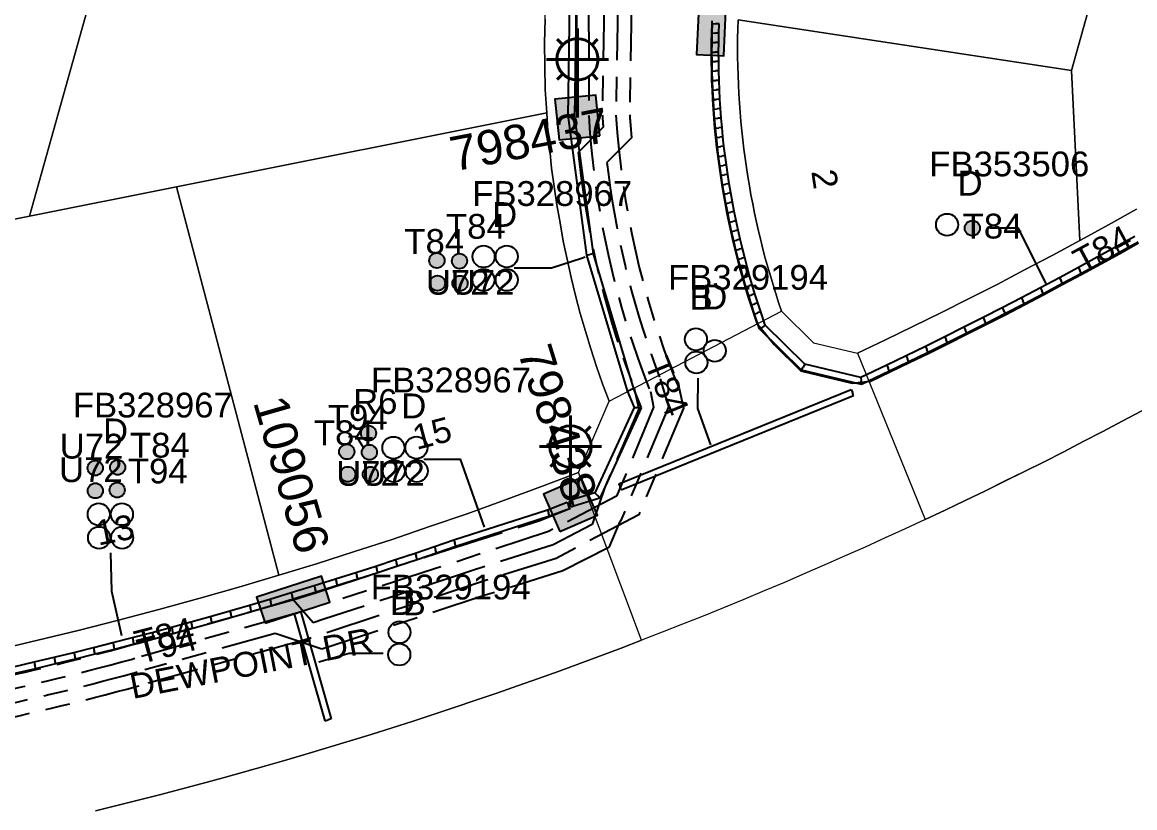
# Model space of a CAD drawing. Header units: metres. Extents: x 289087 to 291245, y 6227587 to 6229773.
# Drawn here: x 290824.4 to 290905.1, y 6228295.6 to 6228352.6 of the extents above; entities that cross this region are included whole.
import ezdxf
from ezdxf.enums import TextEntityAlignment as Align

# ---------------------------------------------------------------- set-up
doc = ezdxf.new("R2010")
doc.units = ezdxf.units.M
doc.linetypes.add('Cable Exist UG', pattern=[8.2, 4, -1.2, 1.8, -1.2])
for name, color, linetype in [('_User Ducts Config', 7, 'Continuous'), ('Duct_SP_EXT', 7, 'Continuous'), ('Equip_SP_SL_EXT', 7, 'Continuous'), ('Mains_HV_EXT', 7, 'Continuous'), ('Mains_LV_EXT', 7, 'Continuous'), ('Mains_LV_SL_EXT', 7, 'Continuous'), ('SupportsUG_SP_LV_EXT', 7, 'Continuous'), ('SupportsUG_SP_LV_SL_EXT', 7, 'Continuous')]:
    doc.layers.add(name, color=color, linetype=linetype)
doc.layers.add('Cadastre Land Parcels_SP_EXT', color=9, linetype='Continuous', lineweight=5)
doc.layers.add('Cadastre Roads_SP_EXT', color=9, linetype='Continuous', lineweight=5)
doc.styles.add('COLUMN_LABEL', font='arial.ttf')
doc.styles.add('iecARIAL', font='arial.ttf', dxfattribs={"height": 2})
doc.styles.add('POLE_LABEL', font='arial.ttf')
doc.styles.get("Standard").update_dxf_attribs({"font": 'arial.ttf'})

# ---------------------------------------------------------------- blocks, each defined once
blk = doc.blocks.new('COLUMN_EXT')
blk.add_hatch(color=256).paths.add_polyline_path([(-1.485, 1.485), (-1.485, -1.485), (1.485, -1.485), (1.485, 1.485)])
blk.add_lwpolyline([(-1.485, -1.485), (1.485, -1.485), (1.485, 1.485), (-1.485, 1.485)], close=True)
for tag, height, style, flags, p in [('ASSET_NUM', 2.5, 'COLUMN_LABEL', 8, (2, 2)), ('STRUCTURE_PLANT_NUMBER', 0.2, 'POLE_LABEL', 9, (1.813, 0.031)), ('STREET_CODE', 0.2, 'COLUMN_LABEL', 9, (1.813, -0.2))]:
    blk.add_attdef(tag, text='', height=height, dxfattribs=dict(style=style, flags=flags)).set_placement(p, align=Align.MIDDLE_LEFT)
at = {"flags": 9}
for tag, p in [('OWNED_BY', (1.813, -0.6)), ('STATE', (1.813, -0.8)), ('COLUMN_TYPE', (1.813, -0.4)), ('STREETNAME', (1.813, -1.6)), ('USAGE', (1.813, -1)), ('LEGEND', (1.813, -1.2)), ('LOCATION', (1.813, -1.4)), ('SUBURB', (1.813, -1.8)), ('NOTES', (1.813, -2))]:
    blk.add_attdef(tag, text='', height=0.2, dxfattribs=at).set_placement(p, align=Align.MIDDLE_LEFT)
at = {"flags": 1}
blk.add_attdef('Z', (1.813, -2.351), '', height=0.2, dxfattribs=at)
blk = doc.blocks.new('PILLAR_EXT')
blk.add_hatch(color=256).paths.add_polyline_path([(-2.475, 0.99), (-2.475, -0.99), (2.475, -0.99), (2.475, 0.99)])
blk.add_lwpolyline([(-2.475, -0.99), (2.475, -0.99), (2.475, 0.99), (-2.475, 0.99)], close=True)
at = {"style": 'iecARIAL', "flags": 8}
blk.add_attdef('ASSET_NUM', (1.5, 3.5), '', height=2.5, dxfattribs=at)
for tag, p, flags in [('OWNED_BY', (0, -0.2), 9), ('STATE', (0, -0.4), 9), ('SUPPORT_TYPE', (0, -0.6), 9), ('USAGE', (0, -0.8), 9), ('LEGEND', (0, -1), 9), ('STREETNAME', (0, -1.8), 9), ('LOCATION', (0, -1.2), 9), ('NOTES', (0, -1.4), 9), ('PARENT', (0, -1.6), 9), ('SUBURB', (0, -2), 1)]:
    blk.add_attdef(tag, p, '', height=0.2, dxfattribs=dict(flags=flags))
blk = doc.blocks.new('DUCT_EXT')
blk.add_circle((0, 0.8), 0.8)
at = {"flags": 1}
blk.add_attdef('Z', (0, 0), '', height=0.2, dxfattribs=at)
at = {"flags": 9}
for tag, p in [('DUCT_CODE', (0, 0)), ('XSECT_TYPE', (0, -0.2)), ('STATE', (0, -0.6)), ('FB_REFERENCE', (0, -0.4)), ('NOTES', (0, -0.8))]:
    blk.add_attdef(tag, text='', height=0.2, dxfattribs=at).set_placement(p, align=Align.MIDDLE_LEFT)
blk = doc.blocks.new('SL_LANTERN_EXT')
at = {"lineweight": 40}
for p, q in [((0, 1.968), (0, 6.468)), ((-1.459, 5.676), (-1.061, 5.278)), ((1.458, 5.676), (1.06, 5.278)), ((-2.25, 4.218), (2.25, 4.218)), ((-1.459, 2.759), (-1.061, 3.157)), ((0, 0), (0, 2.721)), ((1.458, 2.759), (1.06, 3.157))]:
    blk.add_line(p, q, dxfattribs=at)
blk.add_circle((0, 4.218), 1.5, dxfattribs=at)
at = {"style": 'iecARIAL', "flags": 9}
blk.add_attdef('ASSET_NUM', (1.5, 1.5), '', height=2.5, dxfattribs=at)
for tag, p, height, flags in [('CONSTRUCTED_VOLTAGE', (0.981, -0.653), 0.2, 9), ('CONTROL_TYPE', (0.981, -0.853), 0.2, 9), ('LNUMBER', (2.181, -3.253), 2.5, 8), ('OPERATING_VOLTAGE', (0.981, -1.653), 0.2, 9), ('LANTERN_PURPOSE', (0.981, -1.053), 0.2, 9), ('LANTERN_TYPE', (0.981, -1.253), 0.2, 9), ('NO_PHASES', (0.981, -1.453), 0.2, 9), ('ORIENTATION', (0.981, -1.853), 0.2, 9), ('OWNED_BY', (0.981, -2.053), 0.2, 9), ('STATE', (0.981, -2.253), 0.2, 9), ('USAGE', (0.981, -2.453), 0.2, 9), ('CEXIST', (0.981, -2.653), 0.2, 9), ('CNEW', (0.981, -2.853), 0.2, 9), ('CNUMBER', (0.981, -3.053), 0.2, 9), ('CREMOVE', (0.981, -3.253), 0.2, 9), ('CREPLACE', (0.981, -3.453), 0.2, 9), ('LKINGHEIGHT', (0.981, -3.653), 0.2, 9), ('LBRACKET', (0.981, -3.853), 0.2, 9), ('LBRACKETVOCAB', (0.981, -4.053), 0.2, 9), ('LCATEGORY', (0.981, -4.253), 0.2, 9), ('LCHARGE1', (0.981, -4.453), 0.2, 9), ('LCHARGE1PERCENT', (0.981, -4.653), 0.2, 9), ('LCHARGE2', (0.981, -4.853), 0.2, 9), ('LCHARGE2PERCENT', (0.981, -5.053), 0.2, 9), ('LCHARGE3', (0.981, -5.253), 0.2, 9), ('LCHARGE3PERCENT', (0.981, -5.453), 0.2, 9), ('LEXIST', (0.981, -5.653), 0.2, 9), ('LLAMP', (0.981, -5.853), 0.2, 9), ('LLAMPVOCAB', (0.981, -6.053), 0.2, 9), ('LMAST', (0.981, -6.253), 0.2, 9), ('LMASTVOCAB', (0.981, -6.453), 0.2, 9), ('LNEW', (0.981, -6.653), 0.2, 9), ('LANTNUMBER', (0.981, -6.853), 0.2, 9), ('LOUTREACH', (0.981, -7.253), 0.2, 9), ('LOUTREACHVOCAB', (0.981, -7.453), 0.2, 9), ('LRATECODE', (0.981, -7.653), 0.2, 9), ('LREMOVE', (0.981, -7.853), 0.2, 9), ('LREPLACE', (0.981, -8.053), 0.2, 9), ('LTYPE', (0.981, -8.253), 0.2, 9), ('LTYPEVOCAB', (0.981, -8.453), 0.2, 9), ('LEGEND', (0.981, -8.653), 0.2, 9), ('LOCATION', (0.981, -8.853), 0.2, 9), ('NOTES', (0.981, -9.053), 0.2, 9), ('STREETNAME', (0.981, -9.253), 0.2, 9), ('SUBURB', (0.981, -9.453), 0.2, 1)]:
    blk.add_attdef(tag, p, '', height=height, dxfattribs=dict(flags=flags))
blk = doc.blocks.new('CABLE_LARGE_EXT')
h = blk.add_hatch(color=256)
edge = h.paths.add_edge_path()
edge.add_arc((0, 0.55), 0.55, 0, 360)
blk.add_circle((0, 0.55), 0.55)
at = {"flags": 1}
blk.add_attdef('Z', (0, 0), '', height=0.2, dxfattribs=at)
at = {"flags": 9}
for tag, p in [('COND_CODE', (0, 0)), ('XSECT_SIZE', (0, -0.6)), ('STATE', (0, -0.4)), ('FB_REFERENCE', (0, -0.2)), ('NOTES', (0, -0.8))]:
    blk.add_attdef(tag, text='', height=0.2, dxfattribs=at).set_placement(p, align=Align.MIDDLE_LEFT)

msp = doc.modelspace()

# ---------------------------------------------------------------- linework, layer by layer
at = {"layer": '_User Ducts Config'}
for points in [[(290894.562, 6228337.661), (290896.596, 6228337.661), (290898.628, 6228333.63)], [(290860.067, 6228334.757), (290862.784, 6228334.758), (290864.961, 6228335.47), (290865.23, 6228335.556)], [(290873.382, 6228326.765), (290873.36, 6228324.553), (290874.3, 6228321.925)], [(290848.059, 6228322.527), (290848.626, 6228322.528), (290849.151, 6228321.713)], [(290853.51, 6228320.881), (290856.15, 6228320.882), (290857.889, 6228315.948)], [(290830.8, 6228314.087), (290830.857, 6228311.295), (290831.58, 6228308.078)], [(290850.56, 6228306.778), (290848.111, 6228306.775), (290845.91, 6228306.162)]]:
    msp.add_lwpolyline(points, dxfattribs=at)
at = {"layer": 'Cadastre Land Parcels_SP_EXT', "linetype": 'Continuous'}
for points in [[(290835.567, 6228340.65), (290862.432, 6228346.019), (290862.317, 6228347.709), (290862.292, 6228349.408), (290862.259, 6228351.108), (290862.309, 6228352.807), (290862.358, 6228354.507), (290862.49, 6228356.197), (290862.613, 6228357.897), (290862.828, 6228359.577), (290833.151, 6228367.905), (290829.639, 6228355.388), (290824.913, 6228338.521), (290835.567, 6228340.65)], [(290811.844, 6228335.912), (290824.913, 6228338.521), (290829.639, 6228355.388), (290800.753, 6228363.486), (290795.352, 6228344.23), (290794.932, 6228342.74), (290794.569, 6228341.23), (290794.198, 6228339.73), (290793.877, 6228338.211), (290793.563, 6228336.701), (290793.291, 6228335.171), (290793.027, 6228333.651), (290792.804, 6228332.113), (290811.844, 6228335.912)], [(290887.013, 6228329.533), (290889.042, 6228330.523), (290891.07, 6228331.522), (290893.082, 6228332.542), (290895.103, 6228333.562), (290897.097, 6228334.612), (290899.102, 6228335.662), (290901.089, 6228336.751), (290900.486, 6228349.079), (290876.31, 6228352.768), (290876.29, 6228352.097), (290876.278, 6228351.424), (290876.273, 6228350.753), (290876.276, 6228350.081), (290876.287, 6228349.409), (290876.306, 6228348.737), (290876.331, 6228348.066), (290876.365, 6228347.394), (290876.408, 6228346.724), (290876.457, 6228346.055), (290876.514, 6228345.385), (290876.579, 6228344.716), (290876.651, 6228344.048), (290876.731, 6228343.381), (290876.819, 6228342.715), (290876.914, 6228342.049), (290877.018, 6228341.386), (290877.128, 6228340.723), (290877.246, 6228340.061), (290877.372, 6228339.402), (290877.506, 6228338.743), (290877.647, 6228338.087), (290877.796, 6228337.431), (290877.952, 6228336.777), (290878.115, 6228336.126), (290878.286, 6228335.476), (290878.465, 6228334.828), (290878.651, 6228334.183), (290878.844, 6228333.54), (290879.045, 6228332.898), (290879.253, 6228332.259), (290879.468, 6228331.623), (290881.785, 6228329.323), (290884.968, 6228328.572), (290887.013, 6228329.533)], [(290845.742, 6228313.296), (290848.48, 6228314.176), (290851.218, 6228315.055), (290853.939, 6228315.995), (290856.652, 6228316.926), (290859.356, 6228317.905), (290862.061, 6228318.895), (290864.741, 6228319.925), (290866.951, 6228325.094), (290866.472, 6228326.343), (290866.052, 6228327.613), (290865.623, 6228328.893), (290865.244, 6228330.172), (290864.865, 6228331.462), (290864.527, 6228332.772), (290864.197, 6228334.071), (290863.909, 6228335.392), (290863.628, 6228336.702), (290863.397, 6228338.03), (290863.158, 6228339.351), (290862.977, 6228340.68), (290862.787, 6228342.01), (290862.655, 6228343.35), (290862.515, 6228344.679), (290862.432, 6228346.019), (290835.567, 6228340.65), (290842.997, 6228312.466), (290845.742, 6228313.296)], [(290822.572, 6228307.048), (290825.508, 6228307.747), (290828.443, 6228308.447), (290831.37, 6228309.207), (290834.289, 6228309.966), (290837.2, 6228310.777), (290840.102, 6228311.596), (290842.997, 6228312.466), (290835.567, 6228340.65), (290824.913, 6228338.521), (290811.844, 6228335.912), (290819.62, 6228306.407), (290822.572, 6228307.048)]]:
    msp.add_lwpolyline(points, close=True, dxfattribs=at)
for points in [[(290876.31, 6228352.768), (290900.486, 6228349.079), (290904.725, 6228364.226)], [(290906.943, 6228363.886), (290904.725, 6228364.226), (290900.486, 6228349.079), (290901.089, 6228336.751), (290901.097, 6228336.751), (290901.105, 6228336.761), (290901.114, 6228336.762), (290901.122, 6228336.771), (290901.13, 6228336.771), (290901.138, 6228336.771), (290903.183, 6228337.891), (290905.203, 6228339.031)], [(290905.591, 6228324.392), (290904.183, 6228323.64), (290902.769, 6228322.894), (290901.352, 6228322.157), (290899.932, 6228321.425), (290898.508, 6228320.701), (290897.08, 6228319.984), (290895.648, 6228319.274), (290894.213, 6228318.572), (290892.775, 6228317.876), (290891.333, 6228317.188), (290889.888, 6228316.507), (290888.439, 6228315.834), (290886.987, 6228315.167), (290885.531, 6228314.508), (290884.072, 6228313.856), (290882.611, 6228313.211), (290881.145, 6228312.574), (290879.678, 6228311.943), (290878.206, 6228311.321), (290876.731, 6228310.706), (290875.254, 6228310.098), (290873.773, 6228309.498), (290872.29, 6228308.905), (290870.803, 6228308.319), (290869.314, 6228307.741), (290867.821, 6228307.169), (290866.326, 6228306.606), (290864.828, 6228306.051), (290863.328, 6228305.502), (290861.824, 6228304.962), (290860.318, 6228304.429), (290858.809, 6228303.903), (290857.298, 6228303.385), (290855.784, 6228302.874), (290854.267, 6228302.371), (290852.748, 6228301.876), (290851.227, 6228301.388), (290849.703, 6228300.908), (290848.177, 6228300.436), (290846.648, 6228299.97), (290845.118, 6228299.513), (290843.584, 6228299.064), (290842.049, 6228298.622), (290840.511, 6228298.188), (290838.971, 6228297.761), (290837.43, 6228297.342), (290835.886, 6228296.931), (290834.339, 6228296.528), (290832.792, 6228296.132), (290831.242, 6228295.744), (290829.69, 6228295.364)]]:
    msp.add_lwpolyline(points, dxfattribs=at)
at = {"layer": 'Cadastre Roads_SP_EXT', "linetype": 'Continuous'}
for points in [[(290862.309, 6228352.807), (290862.259, 6228351.108), (290862.292, 6228349.408), (290862.317, 6228347.709), (290862.432, 6228346.019), (290862.515, 6228344.679), (290862.655, 6228343.35), (290862.787, 6228342.01), (290862.977, 6228340.68), (290863.158, 6228339.351), (290863.397, 6228338.03), (290863.628, 6228336.702), (290863.909, 6228335.392), (290864.197, 6228334.071), (290864.527, 6228332.772), (290864.865, 6228331.462), (290865.244, 6228330.172), (290865.623, 6228328.893), (290866.052, 6228327.613), (290866.472, 6228326.343), (290866.951, 6228325.094), (290879.468, 6228331.623), (290879.468, 6228331.623), (290879.253, 6228332.259), (290879.045, 6228332.898), (290878.844, 6228333.54), (290878.651, 6228334.183), (290878.465, 6228334.828), (290878.286, 6228335.476), (290878.115, 6228336.126), (290877.952, 6228336.777), (290877.796, 6228337.431), (290877.647, 6228338.087), (290877.506, 6228338.743), (290877.372, 6228339.402), (290877.246, 6228340.061), (290877.128, 6228340.723), (290877.018, 6228341.386), (290876.914, 6228342.049), (290876.819, 6228342.715), (290876.731, 6228343.381), (290876.651, 6228344.048), (290876.579, 6228344.716), (290876.514, 6228345.385), (290876.457, 6228346.055), (290876.408, 6228346.724), (290876.365, 6228347.394), (290876.331, 6228348.066), (290876.306, 6228348.737), (290876.287, 6228349.409), (290876.276, 6228350.081), (290876.273, 6228350.753), (290876.278, 6228351.424), (290876.29, 6228352.097), (290876.31, 6228352.768)], [(290905.203, 6228339.031), (290903.183, 6228337.891), (290901.138, 6228336.771), (290901.13, 6228336.771), (290901.122, 6228336.771), (290901.114, 6228336.762), (290901.105, 6228336.761), (290901.097, 6228336.751), (290901.089, 6228336.751), (290899.102, 6228335.662), (290897.098, 6228334.612), (290895.103, 6228333.562), (290893.082, 6228332.542), (290891.07, 6228331.522), (290889.041, 6228330.523), (290887.013, 6228329.533), (290884.968, 6228328.572), (290889.888, 6228316.507), (290891.333, 6228317.188), (290892.775, 6228317.876), (290894.213, 6228318.572), (290895.649, 6228319.274), (290897.08, 6228319.984), (290898.508, 6228320.701), (290899.932, 6228321.425), (290901.352, 6228322.157), (290902.769, 6228322.894), (290904.183, 6228323.64), (290905.591, 6228324.392)], [(290829.69, 6228295.364), (290831.242, 6228295.744), (290832.792, 6228296.132), (290834.339, 6228296.528), (290835.886, 6228296.931), (290837.43, 6228297.342), (290838.971, 6228297.761), (290840.511, 6228298.188), (290842.049, 6228298.622), (290843.584, 6228299.064), (290845.118, 6228299.513), (290846.648, 6228299.97), (290848.177, 6228300.436), (290849.703, 6228300.908), (290851.227, 6228301.387), (290852.748, 6228301.876), (290854.267, 6228302.371), (290855.784, 6228302.874), (290857.298, 6228303.385), (290858.809, 6228303.903), (290860.318, 6228304.429), (290861.824, 6228304.962), (290863.328, 6228305.502), (290864.828, 6228306.051), (290866.326, 6228306.606), (290867.821, 6228307.169), (290869.314, 6228307.741), (290864.741, 6228319.925), (290862.061, 6228318.895), (290859.357, 6228317.905), (290856.652, 6228316.926), (290853.939, 6228315.995), (290851.218, 6228315.055), (290848.48, 6228314.176), (290845.742, 6228313.296), (290842.997, 6228312.466), (290840.102, 6228311.596), (290837.2, 6228310.777), (290834.289, 6228309.966), (290831.37, 6228309.207), (290828.443, 6228308.447), (290825.508, 6228307.747), (290822.572, 6228307.048)]]:
    msp.add_lwpolyline(points, dxfattribs=at)
at = {"layer": 'Duct_SP_EXT'}
for p, q in [((290864.076, 6228354.046), (290863.956, 6228345.734)), ((290864.555, 6228354.027), (290864.436, 6228345.727)), ((290874.436, 6228351.812), (290874.455, 6228352.491)), ((290874.455, 6228352.491), (290874.695, 6228352.484)), ((290874.935, 6228352.477), (290874.695, 6228352.484)), ((290874.916, 6228351.801), (290874.935, 6228352.477)), ((290874.423, 6228351.122), (290874.436, 6228351.812)), ((290874.436, 6228351.812), (290874.676, 6228351.807)), ((290874.916, 6228351.801), (290874.676, 6228351.807)), ((290874.903, 6228351.116), (290874.916, 6228351.801)), ((290874.418, 6228350.429), (290874.423, 6228351.122)), ((290874.423, 6228349.739), (290874.418, 6228350.429)), ((290874.418, 6228350.429), (290874.658, 6228350.429)), ((290874.423, 6228351.122), (290874.663, 6228351.119)), ((290874.898, 6228350.429), (290874.658, 6228350.429)), ((290874.903, 6228351.116), (290874.663, 6228351.119)), ((290874.898, 6228350.429), (290874.903, 6228351.116)), ((290874.903, 6228349.745), (290874.898, 6228350.429)), ((290874.423, 6228349.739), (290874.663, 6228349.742)), ((290874.434, 6228349.05), (290874.423, 6228349.739)), ((290874.903, 6228349.745), (290874.663, 6228349.742)), ((290874.914, 6228349.06), (290874.903, 6228349.745)), ((290874.434, 6228349.05), (290874.674, 6228349.055)), ((290874.453, 6228348.358), (290874.434, 6228349.05)), ((290874.914, 6228349.06), (290874.674, 6228349.055)), ((290874.933, 6228348.374), (290874.914, 6228349.06)), ((290874.453, 6228348.358), (290874.693, 6228348.366)), ((290874.481, 6228347.667), (290874.453, 6228348.358)), ((290874.933, 6228348.374), (290874.693, 6228348.366)), ((290874.96, 6228347.689), (290874.933, 6228348.374)), ((290874.481, 6228347.667), (290874.72, 6228347.678)), ((290874.516, 6228346.977), (290874.481, 6228347.667)), ((290874.96, 6228347.689), (290874.72, 6228347.678)), ((290874.996, 6228347.004), (290874.96, 6228347.689)), ((290874.516, 6228346.977), (290874.756, 6228346.99)), ((290874.56, 6228346.288), (290874.516, 6228346.977)), ((290874.996, 6228347.004), (290874.756, 6228346.99)), ((290875.039, 6228346.321), (290874.996, 6228347.004)), ((290863.956, 6228345.85), (290864.194, 6228345.882)), ((290863.956, 6228345.85), (290865.328, 6228335.679)), ((290863.956, 6228345.734), (290864.196, 6228345.731)), ((290864.432, 6228345.914), (290864.194, 6228345.882)), ((290864.436, 6228345.727), (290864.196, 6228345.731)), ((290864.432, 6228345.914), (290865.799, 6228335.78)), ((290874.56, 6228346.288), (290874.799, 6228346.304)), ((290874.611, 6228345.6), (290874.56, 6228346.288)), ((290874.611, 6228345.6), (290874.85, 6228345.619)), ((290874.67, 6228344.911), (290874.611, 6228345.6)), ((290875.039, 6228346.321), (290874.799, 6228346.304)), ((290875.09, 6228345.638), (290874.85, 6228345.619)), ((290875.09, 6228345.638), (290875.039, 6228346.321)), ((290875.148, 6228344.955), (290875.09, 6228345.638)), ((290874.67, 6228344.911), (290874.909, 6228344.933)), ((290874.737, 6228344.222), (290874.67, 6228344.911)), ((290875.148, 6228344.955), (290874.909, 6228344.933)), ((290875.215, 6228344.272), (290875.148, 6228344.955)), ((290874.737, 6228344.222), (290874.976, 6228344.247)), ((290874.813, 6228343.536), (290874.737, 6228344.222)), ((290875.215, 6228344.272), (290874.976, 6228344.247)), ((290875.289, 6228343.59), (290875.215, 6228344.272)), ((290874.813, 6228343.536), (290875.051, 6228343.563)), ((290874.895, 6228342.849), (290874.813, 6228343.536)), ((290875.289, 6228343.59), (290875.051, 6228343.563)), ((290875.372, 6228342.91), (290875.289, 6228343.59)), ((290874.895, 6228342.849), (290875.133, 6228342.879)), ((290874.987, 6228342.165), (290874.895, 6228342.849)), ((290875.372, 6228342.91), (290875.133, 6228342.879)), ((290875.462, 6228342.231), (290875.372, 6228342.91)), ((290874.987, 6228342.165), (290875.224, 6228342.198)), ((290875.085, 6228341.482), (290874.987, 6228342.165)), ((290875.462, 6228342.231), (290875.224, 6228342.198)), ((290875.559, 6228341.553), (290875.322, 6228341.518)), ((290875.559, 6228341.553), (290875.462, 6228342.231)), ((290875.665, 6228340.874), (290875.559, 6228341.553)), ((290875.085, 6228341.482), (290875.322, 6228341.518)), ((290875.192, 6228340.797), (290875.085, 6228341.482)), ((290875.192, 6228340.797), (290875.429, 6228340.836)), ((290875.307, 6228340.116), (290875.192, 6228340.797)), ((290875.665, 6228340.874), (290875.429, 6228340.836)), ((290875.78, 6228340.199), (290875.665, 6228340.874)), ((290875.307, 6228340.116), (290875.543, 6228340.158)), ((290875.429, 6228339.437), (290875.307, 6228340.116)), ((290875.78, 6228340.199), (290875.543, 6228340.158)), ((290875.901, 6228339.525), (290875.78, 6228340.199)), ((290875.429, 6228339.437), (290875.665, 6228339.481)), ((290875.559, 6228338.759), (290875.429, 6228339.437)), ((290875.901, 6228339.525), (290875.665, 6228339.481)), ((290876.03, 6228338.852), (290875.901, 6228339.525)), ((290875.559, 6228338.759), (290875.795, 6228338.805)), ((290875.696, 6228338.082), (290875.559, 6228338.759)), ((290876.03, 6228338.852), (290875.795, 6228338.805)), ((290876.166, 6228338.18), (290876.03, 6228338.852)), ((290875.696, 6228338.082), (290875.931, 6228338.131)), ((290875.842, 6228337.406), (290875.696, 6228338.082)), ((290876.166, 6228338.18), (290875.931, 6228338.131)), ((290876.311, 6228337.51), (290876.077, 6228337.458)), ((290876.311, 6228337.51), (290876.166, 6228338.18)), ((290876.463, 6228336.841), (290876.311, 6228337.51)), ((290875.842, 6228337.406), (290876.077, 6228337.458)), ((290875.996, 6228336.732), (290875.842, 6228337.406)), ((290875.996, 6228336.732), (290876.23, 6228336.787)), ((290876.157, 6228336.06), (290875.996, 6228336.732)), ((290876.463, 6228336.841), (290876.23, 6228336.787)), ((290876.623, 6228336.175), (290876.463, 6228336.841)), ((290905.096, 6228337.053), (290903.733, 6228336.291)), ((290876.157, 6228336.06), (290876.39, 6228336.118)), ((290876.326, 6228335.39), (290876.157, 6228336.06)), ((290876.623, 6228336.175), (290876.39, 6228336.118)), ((290876.791, 6228335.51), (290876.623, 6228336.175)), ((290903.733, 6228336.291), (290902.366, 6228335.538)), ((290903.966, 6228335.872), (290902.597, 6228335.117)), ((290903.733, 6228336.291), (290903.849, 6228336.082)), ((290903.966, 6228335.872), (290903.849, 6228336.082)), ((290905.331, 6228336.635), (290903.966, 6228335.872)), ((290865.328, 6228335.679), (290865.563, 6228335.73)), ((290865.328, 6228335.679), (290868.267, 6228325.845)), ((290865.799, 6228335.78), (290865.563, 6228335.73)), ((290865.799, 6228335.78), (290868.727, 6228325.983)), ((290876.326, 6228335.39), (290876.558, 6228335.45)), ((290876.503, 6228334.722), (290876.326, 6228335.39)), ((290876.791, 6228335.51), (290876.558, 6228335.45)), ((290876.967, 6228334.847), (290876.791, 6228335.51)), ((290902.366, 6228335.538), (290900.996, 6228334.79)), ((290902.597, 6228335.117), (290901.224, 6228334.368)), ((290902.366, 6228335.538), (290902.482, 6228335.327)), ((290902.597, 6228335.117), (290902.482, 6228335.327)), ((290876.503, 6228334.722), (290876.735, 6228334.785)), ((290876.687, 6228334.057), (290876.503, 6228334.722)), ((290876.967, 6228334.847), (290876.735, 6228334.785)), ((290877.149, 6228334.187), (290876.967, 6228334.847)), ((290900.996, 6228334.79), (290899.621, 6228334.049)), ((290901.224, 6228334.368), (290899.848, 6228333.626)), ((290900.996, 6228334.79), (290901.11, 6228334.579)), ((290901.224, 6228334.368), (290901.11, 6228334.579)), ((290876.687, 6228334.057), (290876.918, 6228334.122)), ((290876.879, 6228333.392), (290876.687, 6228334.057)), ((290876.879, 6228333.392), (290877.109, 6228333.46)), ((290877.149, 6228334.187), (290876.918, 6228334.122)), ((290877.34, 6228333.528), (290877.109, 6228333.46)), ((290877.34, 6228333.528), (290877.149, 6228334.187)), ((290877.538, 6228332.871), (290877.34, 6228333.528)), ((290899.621, 6228334.049), (290898.243, 6228333.314)), ((290899.848, 6228333.626), (290898.468, 6228332.89)), ((290899.621, 6228334.049), (290899.735, 6228333.837)), ((290899.848, 6228333.626), (290899.735, 6228333.837)), ((290877.08, 6228332.73), (290876.879, 6228333.392)), ((290877.08, 6228332.73), (290877.309, 6228332.801)), ((290877.286, 6228332.072), (290877.08, 6228332.73)), ((290877.538, 6228332.871), (290877.309, 6228332.801)), ((290877.744, 6228332.219), (290877.538, 6228332.871)), ((290898.243, 6228333.314), (290896.861, 6228332.588)), ((290898.468, 6228332.89), (290897.084, 6228332.163)), ((290898.243, 6228333.314), (290898.356, 6228333.102)), ((290898.468, 6228332.89), (290898.356, 6228333.102)), ((290877.286, 6228332.072), (290877.515, 6228332.146)), ((290877.501, 6228331.415), (290877.286, 6228332.072)), ((290877.744, 6228332.219), (290877.515, 6228332.146)), ((290877.957, 6228331.567), (290877.744, 6228332.219)), ((290895.477, 6228331.868), (290894.087, 6228331.155)), ((290896.861, 6228332.588), (290895.477, 6228331.868)), ((290895.477, 6228331.868), (290895.587, 6228331.655)), ((290897.084, 6228332.163), (290895.697, 6228331.442)), ((290896.861, 6228332.588), (290896.973, 6228332.376)), ((290897.084, 6228332.163), (290896.973, 6228332.376)), ((290877.501, 6228331.415), (290877.729, 6228331.491)), ((290877.867, 6228330.338), (290877.501, 6228331.415)), ((290877.957, 6228331.567), (290877.729, 6228331.491)), ((290878.285, 6228330.6), (290877.957, 6228331.567)), ((290894.087, 6228331.155), (290892.695, 6228330.45)), ((290894.087, 6228331.155), (290894.196, 6228330.942)), ((290895.697, 6228331.442), (290894.305, 6228330.728)), ((290895.697, 6228331.442), (290895.587, 6228331.655)), ((290877.867, 6228330.338), (290878.076, 6228330.469)), ((290880.902, 6228327.337), (290877.867, 6228330.338)), ((290878.285, 6228330.6), (290878.076, 6228330.469)), ((290881.143, 6228327.774), (290878.285, 6228330.6)), ((290892.695, 6228330.45), (290891.299, 6228329.751)), ((290892.695, 6228330.45), (290892.803, 6228330.236)), ((290892.911, 6228330.021), (290892.803, 6228330.236)), ((290894.305, 6228330.728), (290892.911, 6228330.021)), ((290894.305, 6228330.728), (290894.196, 6228330.942)), ((290891.299, 6228329.751), (290889.899, 6228329.06)), ((290891.299, 6228329.751), (290891.406, 6228329.537)), ((290891.513, 6228329.322), (290891.406, 6228329.537)), ((290892.911, 6228330.021), (290891.513, 6228329.322)), ((290889.899, 6228329.06), (290888.496, 6228328.375)), ((290890.11, 6228328.629), (290888.705, 6228327.943)), ((290889.899, 6228329.06), (290890.004, 6228328.844)), ((290890.11, 6228328.629), (290890.004, 6228328.844)), ((290891.513, 6228329.322), (290890.11, 6228328.629)), ((290888.496, 6228328.375), (290887.089, 6228327.697)), ((290888.705, 6228327.943), (290887.296, 6228327.264)), ((290888.496, 6228328.375), (290888.601, 6228328.159)), ((290888.705, 6228327.943), (290888.601, 6228328.159)), ((290880.902, 6228327.337), (290881.022, 6228327.555)), ((290885.272, 6228326.303), (290880.902, 6228327.337)), ((290881.143, 6228327.774), (290881.022, 6228327.555)), ((290885.219, 6228326.809), (290881.143, 6228327.774)), ((290887.089, 6228327.697), (290885.219, 6228326.809)), ((290887.296, 6228327.264), (290885.272, 6228326.303)), ((290887.089, 6228327.697), (290887.193, 6228327.481)), ((290887.296, 6228327.264), (290887.193, 6228327.481)), ((290885.219, 6228326.809), (290885.246, 6228326.556)), ((290885.272, 6228326.303), (290885.246, 6228326.556)), ((290867.656, 6228319.092), (290884.512, 6228325.936)), ((290867.836, 6228318.647), (290884.693, 6228325.491)), ((290868.267, 6228325.845), (290868.497, 6228325.914)), ((290868.267, 6228325.845), (290868.271, 6228325.834)), ((290868.271, 6228325.834), (290868.497, 6228325.914)), ((290868.271, 6228325.834), (290868.765, 6228324.627)), ((290868.724, 6228325.994), (290868.497, 6228325.914)), ((290868.727, 6228325.983), (290868.497, 6228325.914)), ((290868.727, 6228325.983), (290868.724, 6228325.994)), ((290868.724, 6228325.994), (290869.288, 6228324.616)), ((290884.512, 6228325.936), (290884.602, 6228325.714)), ((290884.693, 6228325.491), (290884.602, 6228325.714)), ((290868.765, 6228324.627), (290865.931, 6228318.448)), ((290869.288, 6228324.616), (290866.278, 6228318.054)), ((290868.765, 6228324.627), (290869.027, 6228324.621)), ((290869.288, 6228324.616), (290869.027, 6228324.621)), ((290867.656, 6228319.092), (290867.746, 6228318.869)), ((290865.931, 6228318.448), (290864.259, 6228317.924)), ((290865.931, 6228318.448), (290866.105, 6228318.251)), ((290866.278, 6228318.054), (290866.105, 6228318.251)), ((290867.836, 6228318.647), (290867.746, 6228318.869)), ((290862.484, 6228317.216), (290863.917, 6228317.759)), ((290863.917, 6228317.759), (290864.002, 6228317.534)), ((290864.087, 6228317.31), (290864.002, 6228317.534)), ((290864.259, 6228317.924), (290864.057, 6228317.864)), ((290864.057, 6228317.864), (290864.126, 6228317.634)), ((290864.195, 6228317.404), (290864.126, 6228317.634)), ((290864.399, 6228317.465), (290864.195, 6228317.404)), ((290864.259, 6228317.924), (290864.329, 6228317.695)), ((290864.399, 6228317.465), (290864.329, 6228317.695)), ((290866.278, 6228318.054), (290864.399, 6228317.465)), ((290855.694, 6228315.027), (290862.484, 6228317.216)), ((290855.846, 6228314.571), (290862.643, 6228316.763)), ((290862.484, 6228317.216), (290862.563, 6228316.99)), ((290862.643, 6228316.763), (290862.563, 6228316.99)), ((290862.643, 6228316.763), (290864.087, 6228317.31)), ((290854.282, 6228314.539), (290855.694, 6228315.027)), ((290855.694, 6228315.027), (290855.77, 6228314.799)), ((290852.878, 6228314.063), (290854.282, 6228314.539)), ((290853.031, 6228313.608), (290854.438, 6228314.085)), ((290854.282, 6228314.539), (290854.36, 6228314.312)), ((290854.438, 6228314.085), (290854.36, 6228314.312)), ((290854.438, 6228314.085), (290855.846, 6228314.571)), ((290855.846, 6228314.571), (290855.77, 6228314.799)), ((290850.034, 6228313.122), (290851.466, 6228313.592)), ((290851.466, 6228313.592), (290852.878, 6228314.063)), ((290851.466, 6228313.592), (290851.541, 6228313.364)), ((290851.617, 6228313.136), (290851.541, 6228313.364)), ((290851.617, 6228313.136), (290853.031, 6228313.608)), ((290852.878, 6228314.063), (290852.954, 6228313.836)), ((290853.031, 6228313.608), (290852.954, 6228313.836)), ((290847.107, 6228312.186), (290848.589, 6228312.655)), ((290848.589, 6228312.655), (290850.034, 6228313.122)), ((290848.589, 6228312.655), (290848.662, 6228312.426)), ((290848.735, 6228312.198), (290850.182, 6228312.665)), ((290850.034, 6228313.122), (290850.108, 6228312.893)), ((290850.182, 6228312.665), (290850.108, 6228312.893)), ((290850.182, 6228312.665), (290851.617, 6228313.136)), ((290843.891, 6228311.201), (290845.556, 6228311.705)), ((290845.556, 6228311.705), (290847.107, 6228312.186)), ((290845.556, 6228311.705), (290845.626, 6228311.475)), ((290845.697, 6228311.246), (290847.251, 6228311.728)), ((290847.107, 6228312.186), (290847.179, 6228311.957)), ((290847.251, 6228311.728), (290847.179, 6228311.957)), ((290847.251, 6228311.728), (290848.735, 6228312.198)), ((290848.735, 6228312.198), (290848.662, 6228312.426)), ((290842.34, 6228310.731), (290843.89, 6228311.201)), ((290843.89, 6228311.201), (290843.96, 6228310.972)), ((290843.891, 6228311.201), (290843.96, 6228310.972)), ((290844.03, 6228310.742), (290843.96, 6228310.972)), ((290844.03, 6228310.742), (290843.96, 6228310.972)), ((290844.03, 6228310.742), (290845.697, 6228311.246)), ((290845.697, 6228311.246), (290845.626, 6228311.475)), ((290839.445, 6228309.878), (290840.877, 6228310.295)), ((290840.877, 6228310.295), (290842.34, 6228310.731)), ((290840.877, 6228310.295), (290840.945, 6228310.065)), ((290841.013, 6228309.835), (290840.945, 6228310.065)), ((290841.013, 6228309.835), (290842.478, 6228310.271)), ((290842.34, 6228310.731), (290842.409, 6228310.501)), ((290842.478, 6228310.271), (290842.409, 6228310.501)), ((290842.478, 6228310.271), (290844.03, 6228310.742)), ((290836.624, 6228309.078), (290838.03, 6228309.473)), ((290838.03, 6228309.473), (290839.445, 6228309.878)), ((290838.03, 6228309.473), (290838.095, 6228309.242)), ((290838.161, 6228309.011), (290838.095, 6228309.242)), ((290838.161, 6228309.011), (290839.578, 6228309.417)), ((290839.445, 6228309.878), (290839.511, 6228309.647)), ((290839.578, 6228309.417), (290839.511, 6228309.647)), ((290839.578, 6228309.417), (290841.013, 6228309.835)), ((290844.121, 6228309.657), (290844.352, 6228309.723)), ((290844.121, 6228309.657), (290846.343, 6228301.895)), ((290844.583, 6228309.789), (290844.352, 6228309.723)), ((290844.583, 6228309.789), (290846.804, 6228302.027)), ((290833.805, 6228308.309), (290835.213, 6228308.689)), ((290835.213, 6228308.689), (290836.624, 6228309.078)), ((290835.213, 6228308.689), (290835.276, 6228308.458)), ((290835.339, 6228308.226), (290835.276, 6228308.458)), ((290835.339, 6228308.226), (290836.753, 6228308.616)), ((290836.624, 6228309.078), (290836.688, 6228308.847)), ((290836.753, 6228308.616), (290836.688, 6228308.847)), ((290836.753, 6228308.616), (290838.161, 6228309.011)), ((290830.967, 6228307.569), (290832.381, 6228307.934)), ((290832.381, 6228307.934), (290833.805, 6228308.309)), ((290832.381, 6228307.934), (290832.442, 6228307.702)), ((290832.503, 6228307.47), (290832.442, 6228307.702)), ((290832.503, 6228307.47), (290833.929, 6228307.846)), ((290833.805, 6228308.309), (290833.867, 6228308.078)), ((290833.929, 6228307.846), (290833.867, 6228308.078)), ((290833.929, 6228307.846), (290835.339, 6228308.226)), ((290826.706, 6228306.512), (290828.136, 6228306.859)), ((290828.136, 6228306.859), (290829.553, 6228307.211)), ((290828.136, 6228306.859), (290828.194, 6228306.626)), ((290829.553, 6228307.211), (290830.967, 6228307.569)), ((290829.553, 6228307.211), (290829.611, 6228306.978)), ((290829.669, 6228306.745), (290829.611, 6228306.978)), ((290829.669, 6228306.745), (290831.086, 6228307.104)), ((290830.967, 6228307.569), (290831.027, 6228307.336)), ((290831.086, 6228307.104), (290831.027, 6228307.336)), ((290831.086, 6228307.104), (290832.503, 6228307.47)), ((290823.755, 6228305.82), (290825.252, 6228306.167)), ((290825.252, 6228306.167), (290826.706, 6228306.512)), ((290825.252, 6228306.167), (290825.307, 6228305.934)), ((290825.362, 6228305.7), (290826.818, 6228306.045)), ((290826.706, 6228306.512), (290826.762, 6228306.278)), ((290826.818, 6228306.045), (290826.762, 6228306.278)), ((290826.818, 6228306.045), (290828.251, 6228306.393)), ((290828.251, 6228306.393), (290828.194, 6228306.626)), ((290828.251, 6228306.393), (290829.669, 6228306.745)), ((290823.862, 6228305.352), (290825.362, 6228305.7)), ((290825.362, 6228305.7), (290825.307, 6228305.934)), ((290846.804, 6228302.027), (290846.574, 6228301.961)), ((290846.343, 6228301.895), (290846.574, 6228301.961))]:
    msp.add_line(p, q, dxfattribs=at)
at = {"layer": 'Mains_HV_EXT', "linetype": 'Cable Exist UG'}
for points in [[(290865.472, 6228353.911), (290865.475, 6228345.821), (290865.475, 6228345.821, 0.080331), (290869.947, 6228325.792), (290869.947, 6228325.792), (290870.179, 6228324.653), (290870.179, 6228324.653), (290867.497, 6228318.186), (290862.552, 6228315.622), (290854.297, 6228312.916), (290844.372, 6228309.726), (290833.041, 6228306.563), (290833.041, 6228306.563, -0.01603), (290820.704, 6228303.561)], [(290867.591, 6228353.837), (290867.451, 6228345.844), (290867.451, 6228345.844, 0.080107), (290871.82, 6228326.502), (290871.82, 6228326.502), (290872.037, 6228326.008), (290872.36, 6228324.595), (290869.103, 6228316.849), (290863.126, 6228313.678), (290858.07, 6228312.105), (290844.993, 6228307.794), (290833.513, 6228304.616), (290833.513, 6228304.616, -0.016076), (290821.014, 6228301.582)]]:
    msp.add_lwpolyline(points, format="xyb", dxfattribs=at)
at = {"layer": 'Mains_LV_EXT', "linetype": 'Cable Exist UG'}
for points in [[(290868.644, 6228375.292), (290868.245, 6228373.955), (290868.245, 6228373.955, 0.031443), (290866.102, 6228365.302), (290866.102, 6228365.302, 0.042548), (290864.925, 6228358.991), (290864.925, 6228358.991), (290864.614, 6228354.019), (290864.504, 6228346.88), (290864.656, 6228345.679)], [(290868.586, 6228353.784), (290868.444, 6228345.878), (290868.444, 6228345.878, 0.003078), (290868.505, 6228345.126), (290868.505, 6228345.126), (290868.585, 6228344.201), (290866.793, 6228342.414), (290866.907, 6228341.536), (290866.907, 6228341.536, 0.060651), (290870.669, 6228326.71), (290870.669, 6228326.71), (290871.259, 6228324.671), (290867.78, 6228316.376), (290867.724, 6228316.356), (290866.925, 6228314.474), (290863.593, 6228312.784), (290857.96, 6228311.005), (290846.878, 6228307.344), (290846.116, 6228307.096), (290842.739, 6228308.233), (290842.739, 6228308.233), (290833.282, 6228305.591), (290833.282, 6228305.591, -0.01605), (290820.866, 6228302.573)], [(290866.597, 6228353.893), (290866.461, 6228345.841), (290866.461, 6228345.841, 0.003461), (290866.531, 6228344.967), (290866.531, 6228344.967), (290864.709, 6228343.147), (290864.805, 6228342.314), (290864.939, 6228341.273), (290864.939, 6228341.273, 0.060463), (290868.783, 6228326.019), (290868.783, 6228326.019), (290869.103, 6228324.527), (290866.657, 6228318.855), (290865.72, 6228316.135), (290865.72, 6228316.135), (290862.886, 6228314.669), (290856.971, 6228312.78), (290846.269, 6228309.264), (290845.489, 6228309.013), (290844.046, 6228310.682)], [(290820.679, 6228304.494), (290821.83, 6228304.807), (290821.83, 6228304.807, 0.014369), (290832.82, 6228307.539), (290832.82, 6228307.539), (290843.981, 6228310.664)]]:
    msp.add_lwpolyline(points, format="xyb", dxfattribs=at)
msp.add_lwpolyline([(290874.403, 6228352.692), (290874.396, 6228352.505), (290874.376, 6228351.814), (290874.363, 6228351.123), (290874.358, 6228350.429), (290874.363, 6228349.739), (290874.374, 6228349.048), (290874.393, 6228348.356), (290874.421, 6228347.664), (290874.457, 6228346.973), (290874.5, 6228346.283), (290874.551, 6228345.595), (290874.61, 6228344.905), (290874.678, 6228344.216), (290874.753, 6228343.529), (290874.836, 6228342.841), (290874.927, 6228342.157), (290875.025, 6228341.473), (290875.132, 6228340.787), (290875.248, 6228340.106), (290875.37, 6228339.426), (290875.5, 6228338.747), (290875.638, 6228338.069), (290875.784, 6228337.393), (290875.937, 6228336.719), (290876.099, 6228336.046), (290876.268, 6228335.375), (290876.445, 6228334.706), (290876.629, 6228334.041), (290876.822, 6228333.375), (290877.022, 6228332.712), (290877.229, 6228332.054), (290877.444, 6228331.396), (290877.663, 6228330.752), (290878.917, 6228329.216), (290878.917, 6228329.216), (290880.871, 6228327.283), (290884.595, 6228326.401), (290885.914, 6228326.541), (290885.914, 6228326.541), (290887.322, 6228327.21), (290888.732, 6228327.889), (290890.137, 6228328.575), (290891.539, 6228329.268), (290892.938, 6228329.968), (290894.333, 6228330.674), (290895.725, 6228331.388), (290897.112, 6228332.11), (290898.496, 6228332.837), (290899.877, 6228333.573), (290901.253, 6228334.315), (290902.626, 6228335.064), (290903.995, 6228335.819), (290905.361, 6228336.583)], dxfattribs=at)
at = {"layer": 'Mains_LV_SL_EXT', "linetype": 'Cable Exist UG'}
msp.add_lwpolyline([(290844.046, 6228310.682), (290845.04, 6228310.992), (290845.04, 6228310.992), (290845.729, 6228311.208), (290855.376, 6228314.346), (290861.925, 6228316.432), (290864.158, 6228317.328)], dxfattribs=at)

# ---------------------------------------------------------------- block references
at = {"layer": '_User Ducts Config'}
for name, p in [('DUCT_EXT', (290891.473, 6228337.095)), ('CABLE_LARGE_EXT', (290893.301, 6228337.095)), ('DUCT_EXT', (290857.85, 6228334.789)), ('DUCT_EXT', (290859.53, 6228334.791)), ('CABLE_LARGE_EXT', (290854.465, 6228334.747)), ('CABLE_LARGE_EXT', (290856.1, 6228334.707)), ('DUCT_EXT', (290857.844, 6228333.089)), ('DUCT_EXT', (290859.531, 6228333.094)), ('CABLE_LARGE_EXT', (290854.507, 6228333.103)), ('CABLE_LARGE_EXT', (290856.144, 6228333.098)), ('CABLE_LARGE_EXT', (290849.507, 6228322.221)), ('DUCT_EXT', (290851.312, 6228320.91)), ('DUCT_EXT', (290852.98, 6228320.916)), ('CABLE_LARGE_EXT', (290847.926, 6228320.872)), ('CABLE_LARGE_EXT', (290849.568, 6228320.83)), ('DUCT_EXT', (290851.339, 6228319.219)), ('DUCT_EXT', (290853.007, 6228319.223)), ('CABLE_LARGE_EXT', (290848, 6228319.233)), ('CABLE_LARGE_EXT', (290849.641, 6228319.229)), ('DUCT_EXT', (290851.751, 6228307.521)), ('DUCT_EXT', (290851.733, 6228305.905))]:
    msp.add_blockref(name, p, dxfattribs=at)
for name, p, rotation in [('DUCT_EXT', (290872.451, 6228329.562), 271.1345438198867), ('DUCT_EXT', (290873.82, 6228328.729), 271.1345438198867), ('DUCT_EXT', (290872.487, 6228327.883), 271.1345438198867), ('CABLE_LARGE_EXT', (290829.132, 6228320.241), 270.020791723344), ('CABLE_LARGE_EXT', (290830.756, 6228320.289), 270.020791723344), ('CABLE_LARGE_EXT', (290829.137, 6228318.592), 270.020791723344), ('CABLE_LARGE_EXT', (290830.723, 6228318.644), 270.020791723344), ('DUCT_EXT', (290829.138, 6228316.877), 270.020791723344), ('DUCT_EXT', (290830.816, 6228316.881), 270.020791723344), ('DUCT_EXT', (290829.158, 6228315.181), 270.020791723344), ('DUCT_EXT', (290830.834, 6228315.183), 270.020791723344)]:
    msp.add_blockref(name, p, dxfattribs=dict(at, rotation=rotation))
at = {"layer": 'Equip_SP_SL_EXT'}
for p in [(290864.656, 6228345.679), (290864.154, 6228317.581)]:
    msp.add_blockref('SL_LANTERN_EXT', p, dxfattribs=at)
at = {"layer": 'SupportsUG_SP_LV_EXT'}
ref = msp.add_blockref('PILLAR_EXT', (290874.403, 6228352.682), dxfattribs=dict(at, rotation=267.378454276509))
ref.add_attrib('ASSET_NUM', '115329', dxfattribs={"layer": '0', "height": 2.5, "rotation": 351.26962, "style": 'iecARIAL'}).set_placement((290875.903, 6228356.182), align=Align.MIDDLE_LEFT)
ref = msp.add_blockref('PILLAR_EXT', (290844.046, 6228310.682), dxfattribs=dict(at, rotation=17.96527877680702))
ref.add_attrib('ASSET_NUM', '109056', dxfattribs={"layer": '0', "height": 2.5, "rotation": 286.0859, "style": 'iecARIAL'}).set_placement((290845.546, 6228314.182), align=Align.MIDDLE_RIGHT)
at = {"layer": 'SupportsUG_SP_LV_SL_EXT'}
ref = msp.add_blockref('COLUMN_EXT', (290864.656, 6228345.679), dxfattribs=dict(at, rotation=95.73987372270577))
ref.add_attrib('ASSET_NUM', '798437', dxfattribs={"layer": '0', "height": 2.5, "rotation": 10.96824, "style": 'COLUMN_LABEL'}).set_placement((290866.656, 6228346.429), align=Align.TOP_RIGHT)
ref = msp.add_blockref('COLUMN_EXT', (290864.154, 6228317.581), dxfattribs=dict(at, rotation=23.64998987486609))
ref.add_attrib('ASSET_NUM', '798438', dxfattribs={"layer": '0', "height": 2.5, "rotation": 287.28919, "style": 'COLUMN_LABEL'}).set_placement((290866.154, 6228318.331), align=Align.TOP_RIGHT)

# ---------------------------------------------------------------- texts
at = {"layer": '_User Ducts Config'}
for s, p in [('FB353506', (290890.182, 6228341.408)), ('D', (290892.232, 6228340.008)), ('FB328967', (290857.024, 6228339.261)), ('D', (290858.473, 6228337.74)), ('T84', (290855.122, 6228336.878)), ('T84', (290892.601, 6228336.895)), ('T84', (290852.106, 6228335.781)), ('U72', (290853.667, 6228332.819)), ('U72', (290855.474, 6228332.822)), ('FB329194', (290871.233, 6228333.179)), ('B', (290872.794, 6228331.733)), ('D', (290873.714, 6228331.745)), ('FB328967', (290849.683, 6228325.722)), ('FB328967', (290828.057, 6228323.909)), ('R6', (290848.39, 6228324.166)), ('D', (290851.882, 6228323.849)), ('T94', (290846.554, 6228323.021)), ('D', (290830.247, 6228322.034)), ('T84', (290845.543, 6228321.896)), ('U72', (290827.104, 6228320.925)), ('T84', (290832.205, 6228320.997)), ('U72', (290827.057, 6228319.219)), ('T94', (290832.052, 6228319.125)), ('U72', (290847.162, 6228318.95)), ('U72', (290848.974, 6228318.953)), ('FB329194', (290849.663, 6228310.699)), ('D', (290851.056, 6228309.576)), ('B', (290851.981, 6228309.554))]:
    msp.add_text(s, height=1.8, dxfattribs=at).set_placement(p)
at = {"layer": 'Cadastre Land Parcels_SP_EXT'}
for s, rotation, p in [('2', 278.31316, (290881.617, 6228341.777)), ('15', 14.78273, (290852.988, 6228321.544)), ('13', 11.10854, (290829.902, 6228314.608))]:
    msp.add_text(s, height=1.8, rotation=rotation, dxfattribs=at).set_placement(p)
at = {"layer": 'Cadastre Roads_SP_EXT'}
msp.add_text('DEWPOINT DR', height=1.8, rotation=11.10854, dxfattribs=at).set_placement((290832.396, 6228303.474))
at = {"layer": 'Mains_LV_EXT'}
for s, rotation, p in [('T84', 28.33295, (290901.253, 6228334.315)), ('T84', 292.26989, (290869.501, 6228327.823)), ('T84', 14.52182, (290832.81, 6228306.616)), ('T94', 14.51311, (290833.004, 6228306.01))]:
    msp.add_text(s, height=1.8, rotation=rotation, dxfattribs=at).set_placement(p)

doc.saveas('drawing.dxf')
